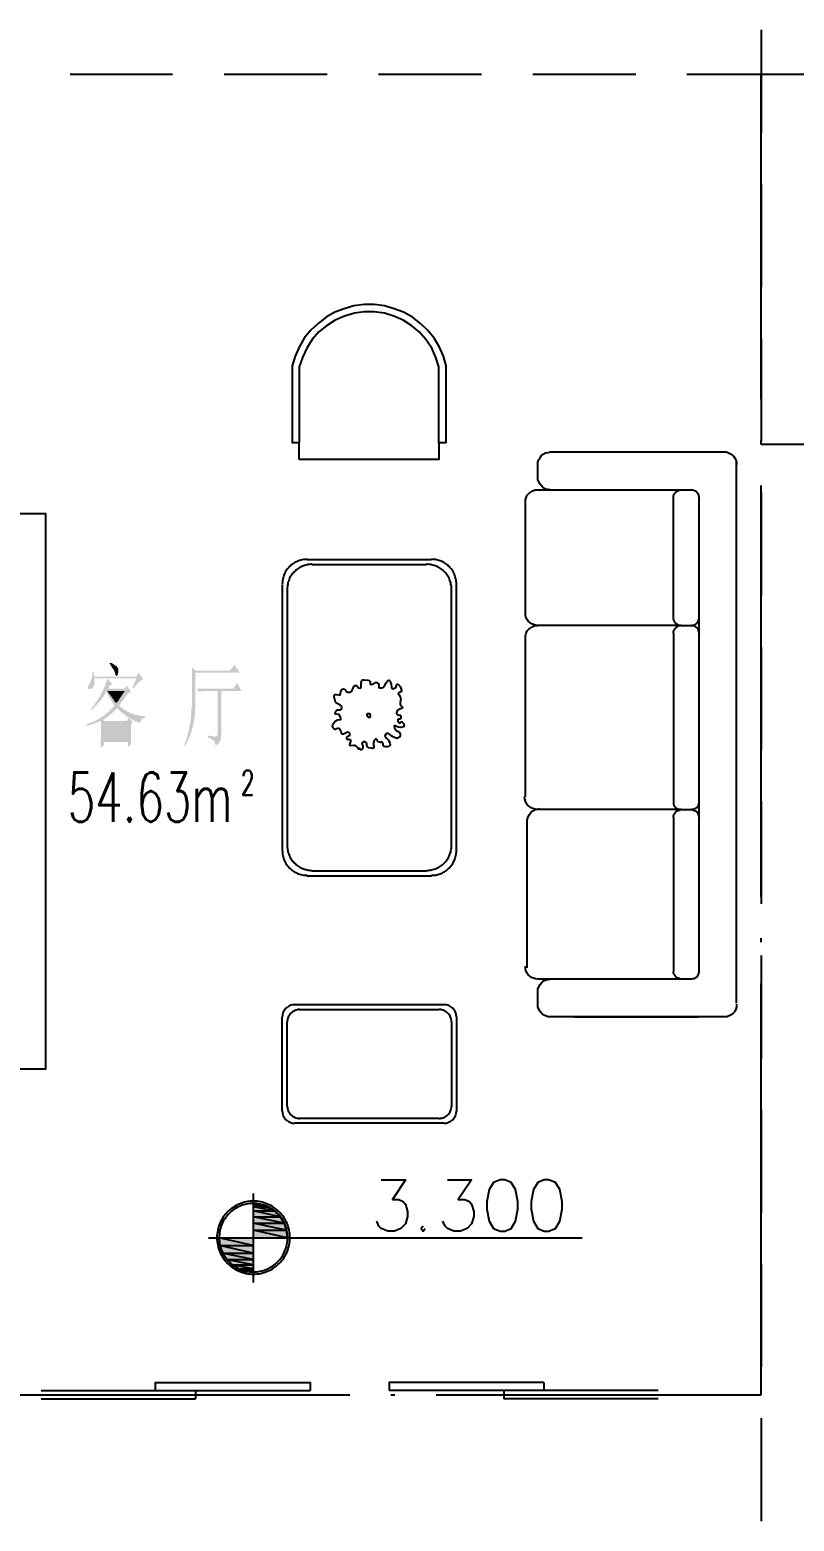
# Model space of a CAD drawing. Header units: millimetres. Extents: x -1120 to 100154, y -9529 to 14223.
# Drawn here: x 48133 to 51849, y 185 to 7436 of the extents above; entities that cross this region are included whole.
import ezdxf

# ---------------------------------------------------------------- set-up
doc = ezdxf.new("R2010")
doc.units = ezdxf.units.MM
doc.linetypes.add('DOTE', pattern=[2.42, 2, -0.2, 0.02, -0.2])
for name, color, linetype in [('A-DOTE', 1, 'Continuous'), ('A-房间名称', 7, 'Continuous'), ('A-立面看线', 7, 'Continuous')]:
    doc.layers.add(name, color=color, linetype=linetype)
doc.styles.add('_TCH_WINDOW', font='SIMPLEX', dxfattribs={"bigfont": 'GBCBIG'})

msp = doc.modelspace()

# ---------------------------------------------------------------- hatches: boundary and pattern name
at = {"layer": 'A-立面看线'}
for points in [[(48520.4, 4354.4), (48522.6, 4358.7), (48527, 4356.5), (48531.3, 4356.5), (48535.7, 4354.4), (48537.8, 4352.2), (48542.2, 4350), (48544.4, 4347.8), (48546.5, 4347.8), (48548.7, 4345.7), (48550.9, 4343.5), (48553.1, 4343.5), (48555.2, 4341.3), (48557.4, 4339.1), (48559.6, 4334.8), (48561.8, 4332.6), (48563.9, 4328.3), (48563.9, 4323.9), (48563.9, 4321.7), (48563.9, 4319.6), (48563.9, 4317.4), (48563.9, 4313), (48561.8, 4308.7), (48561.8, 4304.3), (48559.6, 4300), (48557.4, 4295.6), (48555.2, 4293.4), (48555.2, 4293.4), (48553.1, 4295.6), (48550.9, 4297.8), (48548.7, 4300), (48548.7, 4306.5), (48546.5, 4308.7), (48546.5, 4310.8), (48544.4, 4315.2), (48544.4, 4317.4), (48542.2, 4321.7), (48540, 4323.9), (48537.8, 4328.3), (48535.7, 4330.4), (48533.5, 4334.8), (48531.3, 4337), (48529.1, 4341.3), (48527, 4345.7), (48524.8, 4347.8), (48522.6, 4352.2), (48520.4, 4354.4), (48520.4, 4354.4)], [(48535.7, 4254.3), (48524.8, 4249.9), (48522.6, 4247.7), (48520.4, 4243.4), (48518.2, 4241.2), (48516.1, 4236.9), (48513.9, 4232.5), (48513.9, 4232.5), (48594.4, 4232.5), (48605.3, 4247.7), (48624.9, 4217.3), (48611.8, 4210.7), (48609.6, 4208.6), (48607.5, 4206.4), (48605.3, 4202), (48603.1, 4199.9), (48600.9, 4195.5), (48598.8, 4193.3), (48596.6, 4189), (48594.4, 4186.8), (48592.2, 4184.6), (48590.1, 4180.3), (48587.9, 4178.1), (48585.7, 4173.8), (48581.4, 4171.6), (48579.2, 4167.2), (48577, 4165), (48574.8, 4160.7), (48572.6, 4158.5), (48570.5, 4154.2), (48568.3, 4152), (48566.1, 4149.8), (48568.3, 4147.6), (48570.5, 4145.5), (48574.8, 4143.3), (48577, 4141.1), (48579.2, 4138.9), (48581.4, 4138.9), (48583.5, 4136.8), (48585.7, 4134.6), (48587.9, 4132.4), (48590.1, 4130.2), (48594.4, 4128.1), (48596.6, 4128.1), (48598.8, 4125.9), (48600.9, 4123.7), (48605.3, 4123.7), (48607.5, 4121.5), (48609.6, 4119.4), (48611.8, 4119.4), (48616.2, 4117.2), (48618.3, 4115), (48620.5, 4115), (48624.9, 4112.8), (48627.1, 4112.8), (48631.4, 4110.6), (48633.6, 4110.6), (48635.8, 4108.5), (48640.1, 4108.5), (48642.3, 4106.3), (48646.6, 4106.3), (48648.8, 4106.3), (48653.2, 4104.1), (48655.3, 4104.1), (48659.7, 4104.1), (48661.9, 4101.9), (48666.2, 4101.9), (48668.4, 4101.9), (48672.7, 4101.9), (48677.1, 4099.8), (48679.3, 4099.8), (48683.6, 4099.8), (48688, 4099.8), (48690.2, 4099.8), (48692.3, 4099.8), (48692.3, 4091.1), (48688, 4091.1), (48685.8, 4088.9), (48681.5, 4086.7), (48679.3, 4086.7), (48677.1, 4084.5), (48674.9, 4080.2), (48672.7, 4078), (48672.7, 4075.8), (48670.6, 4071.5), (48668.4, 4067.1), (48668.4, 4064.9), (48666.2, 4067.1), (48661.9, 4067.1), (48659.7, 4069.3), (48657.5, 4069.3), (48653.2, 4071.5), (48651, 4073.7), (48646.6, 4073.7), (48644.5, 4075.8), (48642.3, 4075.8), (48637.9, 4078), (48635.8, 4080.2), (48633.6, 4080.2), (48629.2, 4082.4), (48627.1, 4084.5), (48624.9, 4086.7), (48620.5, 4086.7), (48618.3, 4088.9), (48616.2, 4091.1), (48611.8, 4093.2), (48609.6, 4095.4), (48607.5, 4095.4), (48603.1, 4097.6), (48600.9, 4099.8), (48598.8, 4101.9), (48596.6, 4104.1), (48592.2, 4106.3), (48590.1, 4108.5), (48587.9, 4110.6), (48585.7, 4112.8), (48581.4, 4115), (48579.2, 4117.2), (48577, 4119.4), (48574.8, 4121.5), (48570.5, 4123.7), (48568.3, 4125.9), (48566.1, 4128.1), (48563.9, 4132.4), (48561.8, 4134.6), (48557.4, 4136.8), (48557.4, 4136.8), (48553.1, 4134.6), (48550.9, 4130.2), (48546.5, 4128.1), (48544.4, 4125.9), (48542.2, 4121.5), (48537.8, 4119.4), (48535.7, 4117.2), (48531.3, 4112.8), (48529.1, 4110.6), (48527, 4108.5), (48522.6, 4106.3), (48520.4, 4104.1), (48518.2, 4101.9), (48516.1, 4099.8), (48511.7, 4097.6), (48509.5, 4095.4), (48507.4, 4093.2), (48505.2, 4091.1), (48503, 4091.1), (48500.8, 4088.9), (48498.7, 4086.7), (48496.5, 4086.7), (48494.3, 4084.5), (48492.1, 4082.4), (48490, 4082.4), (48487.8, 4082.4), (48494.3, 4075.8), (48605.3, 4075.8), (48614, 4091.1), (48633.6, 4069.3), (48624.9, 4058.4), (48624.9, 4051.9), (48624.9, 4045.4), (48624.9, 4038.8), (48624.9, 4034.5), (48624.9, 4028), (48624.9, 4021.4), (48624.9, 4017.1), (48624.9, 4010.5), (48624.9, 4006.2), (48624.9, 4001.8), (48624.9, 3997.5), (48624.9, 3993.1), (48624.9, 3988.8), (48624.9, 3984.4), (48624.9, 3982.3), (48624.9, 3977.9), (48624.9, 3973.6), (48624.9, 3971.4), (48624.9, 3969.2), (48624.9, 3964.8), (48624.9, 3962.7), (48624.9, 3962.7), (48609.6, 3947.4), (48609.6, 3973.6), (48494.3, 3973.6), (48494.3, 3958.3), (48476.9, 3945.3), (48476.9, 3947.4), (48476.9, 3949.6), (48476.9, 3951.8), (48476.9, 3951.8), (48476.9, 3954), (48476.9, 3958.3), (48476.9, 3960.5), (48476.9, 3962.7), (48476.9, 3967), (48476.9, 3969.2), (48476.9, 3973.6), (48476.9, 3977.9), (48476.9, 3980.1), (48479.1, 3984.4), (48479.1, 3988.8), (48479.1, 3995.3), (48479.1, 3999.7), (48479.1, 4004), (48479.1, 4010.5), (48479.1, 4014.9), (48479.1, 4021.4), (48479.1, 4028), (48479.1, 4034.5), (48479.1, 4041), (48479.1, 4047.5), (48479.1, 4054.1), (48479.1, 4060.6), (48479.1, 4069.3), (48479.1, 4075.8), (48474.7, 4073.7), (48472.5, 4073.7), (48468.2, 4071.5), (48466, 4071.5), (48461.7, 4069.3), (48459.5, 4067.1), (48457.3, 4067.1), (48453, 4064.9), (48450.8, 4064.9), (48446.4, 4062.8), (48444.3, 4062.8), (48442.1, 4060.6), (48437.7, 4060.6), (48435.6, 4058.4), (48431.2, 4058.4), (48429, 4056.2), (48426.8, 4056.2), (48422.5, 4056.2), (48420.3, 4054.1), (48416, 4054.1), (48413.8, 4054.1), (48411.6, 4051.9), (48407.3, 4051.9), (48407.3, 4051.9), (48407.3, 4058.4), (48409.4, 4060.6), (48413.8, 4060.6), (48416, 4062.8), (48420.3, 4062.8), (48422.5, 4064.9), (48426.8, 4064.9), (48429, 4067.1), (48431.2, 4067.1), (48435.6, 4069.3), (48437.7, 4069.3), (48442.1, 4071.5), (48444.3, 4073.7), (48446.4, 4073.7), (48450.8, 4075.8), (48453, 4078), (48455.1, 4078), (48459.5, 4080.2), (48461.7, 4082.4), (48466, 4084.5), (48468.2, 4084.5), (48470.4, 4086.7), (48472.5, 4088.9), (48476.9, 4091.1), (48479.1, 4093.2), (48481.3, 4095.4), (48485.6, 4095.4), (48487.8, 4097.6), (48490, 4099.8), (48492.1, 4101.9), (48496.5, 4104.1), (48498.7, 4106.3), (48500.8, 4108.5), (48503, 4110.6), (48507.4, 4112.8), (48509.5, 4115), (48511.7, 4117.2), (48513.9, 4119.4), (48516.1, 4121.5), (48520.4, 4123.7), (48522.6, 4125.9), (48524.8, 4128.1), (48527, 4132.4), (48529.1, 4134.6), (48531.3, 4136.8), (48535.7, 4138.9), (48537.8, 4141.1), (48540, 4143.3), (48542.2, 4147.6), (48544.4, 4149.8), (48544.4, 4149.8), (48542.2, 4154.2), (48540, 4156.3), (48537.8, 4160.7), (48535.7, 4165), (48533.5, 4167.2), (48531.3, 4171.6), (48529.1, 4173.8), (48527, 4178.1), (48524.8, 4182.5), (48522.6, 4184.6), (48520.4, 4189), (48518.2, 4191.2), (48516.1, 4195.5), (48513.9, 4197.7), (48513.9, 4202), (48511.7, 4206.4), (48509.5, 4208.6), (48507.4, 4212.9), (48507.4, 4215.1), (48505.2, 4219.5), (48503, 4215.1), (48500.8, 4210.7), (48498.7, 4208.6), (48496.5, 4204.2), (48494.3, 4199.9), (48492.1, 4197.7), (48490, 4193.3), (48487.8, 4191.2), (48485.6, 4186.8), (48483.4, 4184.6), (48481.3, 4180.3), (48479.1, 4178.1), (48476.9, 4173.8), (48472.5, 4171.6), (48470.4, 4169.4), (48468.2, 4165), (48466, 4162.9), (48463.8, 4160.7), (48461.7, 4158.5), (48459.5, 4154.2), (48457.3, 4152), (48455.1, 4149.8), (48453, 4147.6), (48448.6, 4145.5), (48446.4, 4143.3), (48444.3, 4138.9), (48442.1, 4136.8), (48439.9, 4134.6), (48437.7, 4132.4), (48435.6, 4130.2), (48433.4, 4130.2), (48431.2, 4136.8), (48433.4, 4138.9), (48435.6, 4141.1), (48439.9, 4145.5), (48442.1, 4147.6), (48444.3, 4152), (48446.4, 4154.2), (48448.6, 4158.5), (48450.8, 4160.7), (48453, 4162.9), (48455.1, 4167.2), (48457.3, 4169.4), (48459.5, 4173.8), (48461.7, 4175.9), (48463.8, 4180.3), (48466, 4182.5), (48468.2, 4186.8), (48470.4, 4189), (48472.5, 4193.3), (48474.7, 4197.7), (48474.7, 4199.9), (48476.9, 4204.2), (48479.1, 4206.4), (48479.1, 4208.6), (48481.3, 4212.9), (48483.4, 4215.1), (48485.6, 4219.5), (48487.8, 4223.8), (48490, 4228.2), (48492.1, 4232.5), (48492.1, 4234.7), (48494.3, 4239), (48496.5, 4243.4), (48498.7, 4247.7), (48498.7, 4249.9), (48500.8, 4254.3), (48503, 4258.6), (48503, 4263), (48505.2, 4265.1), (48505.2, 4269.5), (48507.4, 4273.9), (48507.4, 4278.2), (48509.5, 4280.4), (48535.7, 4254.3)], [(48631.4, 4236.9), (48651, 4282.6), (48446.4, 4282.6), (48446.4, 4276), (48446.4, 4269.5), (48446.4, 4265.1), (48446.4, 4260.8), (48446.4, 4256.4), (48444.3, 4252.1), (48444.3, 4247.7), (48442.1, 4245.6), (48442.1, 4243.4), (48442.1, 4241.2), (48439.9, 4236.9), (48435.6, 4234.7), (48433.4, 4232.5), (48431.2, 4230.3), (48429, 4230.3), (48424.7, 4230.3), (48424.7, 4230.3), (48420.3, 4232.5), (48418.1, 4232.5), (48416, 4234.7), (48416, 4236.9), (48416, 4236.9), (48416, 4241.2), (48416, 4243.4), (48418.1, 4247.7), (48420.3, 4252.1), (48422.5, 4256.4), (48424.7, 4258.6), (48426.8, 4260.8), (48426.8, 4265.1), (48429, 4269.5), (48431.2, 4271.7), (48431.2, 4276), (48433.4, 4280.4), (48433.4, 4284.7), (48435.6, 4289.1), (48435.6, 4293.4), (48437.7, 4297.8), (48437.7, 4302.1), (48437.7, 4306.5), (48439.9, 4313), (48439.9, 4313), (48444.3, 4313), (48446.4, 4291.3), (48651, 4291.3), (48661.9, 4310.8), (48685.8, 4273.9), (48683.6, 4276), (48681.5, 4273.9), (48679.3, 4273.9), (48677.1, 4273.9), (48674.9, 4273.9), (48672.7, 4271.7), (48670.6, 4271.7), (48668.4, 4269.5), (48666.2, 4267.3), (48664, 4265.1), (48659.7, 4263), (48657.5, 4258.6), (48655.3, 4256.4), (48653.2, 4254.3), (48648.8, 4249.9), (48646.6, 4245.6), (48644.5, 4241.2), (48640.1, 4236.9), (48637.9, 4232.5), (48637.9, 4232.5), (48631.4, 4236.9)], [(48881.7, 3956.1), (48883.8, 3960.5), (48886, 3962.7), (48886, 3967), (48888.2, 3971.4), (48890.4, 3973.6), (48890.4, 3977.9), (48892.5, 3982.3), (48894.7, 3986.6), (48894.7, 3988.8), (48896.9, 3993.1), (48896.9, 3997.5), (48899.1, 4001.8), (48899.1, 4006.2), (48901.2, 4010.5), (48901.2, 4014.9), (48903.4, 4019.3), (48903.4, 4023.6), (48905.6, 4028), (48905.6, 4032.3), (48907.8, 4036.7), (48907.8, 4041), (48909.9, 4045.4), (48909.9, 4049.7), (48909.9, 4054.1), (48912.1, 4056.2), (48912.1, 4060.6), (48912.1, 4064.9), (48912.1, 4067.1), (48914.3, 4071.5), (48914.3, 4075.8), (48914.3, 4080.2), (48914.3, 4084.5), (48916.5, 4086.7), (48916.5, 4091.1), (48916.5, 4095.4), (48916.5, 4099.8), (48916.5, 4104.1), (48916.5, 4108.5), (48918.6, 4112.8), (48918.6, 4117.2), (48918.6, 4121.5), (48918.6, 4128.1), (48918.6, 4132.4), (48918.6, 4136.8), (48918.6, 4141.1), (48920.8, 4145.5), (48920.8, 4152), (48920.8, 4156.3), (48920.8, 4160.7), (48920.8, 4167.2), (48920.8, 4171.6), (48920.8, 4175.9), (48920.8, 4182.5), (48920.8, 4186.8), (48920.8, 4189), (48920.8, 4193.3), (48920.8, 4197.7), (48920.8, 4204.2), (48920.8, 4208.6), (48920.8, 4212.9), (48920.8, 4219.5), (48920.8, 4223.8), (48920.8, 4228.2), (48920.8, 4232.5), (48920.8, 4236.9), (48920.8, 4243.4), (48920.8, 4247.7), (48920.8, 4252.1), (48920.8, 4256.4), (48920.8, 4260.8), (48920.8, 4265.1), (48920.8, 4269.5), (48920.8, 4273.9), (48920.8, 4278.2), (48920.8, 4282.6), (48920.8, 4286.9), (48920.8, 4291.3), (48920.8, 4295.6), (48920.8, 4300), (48920.8, 4304.3), (48920.8, 4308.7), (48920.8, 4313), (48920.8, 4317.4), (48920.8, 4321.7), (48920.8, 4326.1), (48920.8, 4328.3), (48920.8, 4332.6), (48920.8, 4337), (48920.8, 4337), (48938.2, 4319.6), (49105.8, 4319.6), (49127.6, 4347.8), (49153.7, 4310.8), (48938.2, 4310.8), (48938.2, 4215.1), (48938.2, 4208.6), (48938.2, 4204.2), (48938.2, 4197.7), (48938.2, 4193.3), (48938.2, 4186.8), (48938.2, 4182.5), (48938.2, 4175.9), (48938.2, 4171.6), (48938.2, 4165), (48938.2, 4160.7), (48938.2, 4156.3), (48938.2, 4152), (48938.2, 4145.5), (48938.2, 4141.1), (48936.1, 4136.8), (48936.1, 4132.4), (48936.1, 4128.1), (48936.1, 4123.7), (48936.1, 4119.4), (48936.1, 4115), (48936.1, 4110.6), (48933.9, 4106.3), (48933.9, 4101.9), (48933.9, 4097.6), (48933.9, 4093.2), (48933.9, 4088.9), (48931.7, 4084.5), (48931.7, 4082.4), (48931.7, 4078), (48931.7, 4073.7), (48929.5, 4071.5), (48929.5, 4067.1), (48929.5, 4062.8), (48927.4, 4060.6), (48927.4, 4056.2), (48927.4, 4054.1), (48925.2, 4049.7), (48925.2, 4049.7), (48925.2, 4045.4), (48923, 4041), (48923, 4036.7), (48920.8, 4032.3), (48920.8, 4028), (48918.6, 4023.6), (48918.6, 4019.3), (48916.5, 4014.9), (48914.3, 4010.5), (48914.3, 4008.4), (48912.1, 4004), (48909.9, 3999.7), (48907.8, 3995.3), (48907.8, 3991), (48905.6, 3988.8), (48903.4, 3984.4), (48901.2, 3980.1), (48901.2, 3977.9), (48899.1, 3973.6), (48896.9, 3971.4), (48894.7, 3967), (48892.5, 3964.8), (48890.4, 3960.5), (48888.2, 3958.3), (48886, 3954), (48886, 3954), (48881.7, 3956.1)], [(48509.5, 4221.6), (48511.7, 4219.5), (48513.9, 4215.1), (48516.1, 4212.9), (48516.1, 4210.7), (48518.2, 4206.4), (48522.6, 4204.2), (48524.8, 4199.9), (48527, 4197.7), (48529.1, 4193.3), (48531.3, 4191.2), (48533.5, 4189), (48535.7, 4184.6), (48537.8, 4182.5), (48540, 4178.1), (48542.2, 4175.9), (48544.4, 4171.6), (48546.5, 4169.4), (48548.7, 4167.2), (48553.1, 4165), (48555.2, 4162.9), (48555.2, 4162.9), (48557.4, 4165), (48559.6, 4169.4), (48561.8, 4171.6), (48563.9, 4175.9), (48566.1, 4178.1), (48568.3, 4182.5), (48570.5, 4184.6), (48572.6, 4189), (48574.8, 4191.2), (48577, 4195.5), (48579.2, 4197.7), (48581.4, 4202), (48583.5, 4204.2), (48585.7, 4208.6), (48587.9, 4210.7), (48590.1, 4215.1), (48592.2, 4217.3), (48594.4, 4221.6), (48594.4, 4221.6), (48509.5, 4221.6)], [(48999.2, 4004), (49001.3, 4004), (49005.7, 4004), (49010, 4001.8), (49012.2, 4001.8), (49016.6, 4001.8), (49018.7, 4001.8), (49020.9, 4001.8), (49025.3, 4001.8), (49027.5, 3999.7), (49029.6, 3999.7), (49034, 3999.7), (49036.2, 3999.7), (49038.3, 4001.8), (49042.7, 4001.8), (49042.7, 4004), (49044.9, 4006.2), (49047, 4010.5), (49047, 4014.9), (49047, 4019.3), (49047, 4019.3), (49047, 4221.6), (48986.1, 4221.6), (48981.8, 4221.6), (48977.4, 4221.6), (48975.2, 4221.6), (48973, 4221.6), (48968.7, 4219.5), (48966.5, 4219.5), (48962.2, 4219.5), (48960, 4217.3), (48957.8, 4217.3), (48955.6, 4217.3), (48944.8, 4232.5), (49121, 4232.5), (49140.6, 4258.6), (49162.4, 4221.6), (49064.4, 4221.6), (49064.4, 4014.9), (49064.4, 4010.5), (49064.4, 4006.2), (49064.4, 4001.8), (49062.3, 3997.5), (49062.3, 3993.1), (49062.3, 3988.8), (49060.1, 3986.6), (49060.1, 3982.3), (49057.9, 3980.1), (49057.9, 3975.7), (49055.7, 3973.6), (49053.6, 3971.4), (49051.4, 3967), (49049.2, 3964.8), (49047, 3962.7), (49042.7, 3960.5), (49040.5, 3958.3), (49038.3, 3958.3), (49036.2, 3956.1), (49036.2, 3960.5), (49034, 3962.7), (49034, 3964.8), (49034, 3969.2), (49031.8, 3971.4), (49031.8, 3973.6), (49029.6, 3975.7), (49027.5, 3977.9), (49025.3, 3980.1), (49023.1, 3982.3), (49018.7, 3984.4), (49016.6, 3986.6), (49014.4, 3988.8), (49010, 3991), (49005.7, 3993.1), (49001.3, 3993.1), (48999.2, 3995.3), (48999.2, 4004)], [(48494.3, 4064.9), (48494.3, 3982.3), (48609.6, 3982.3), (48609.6, 4064.9), (48494.3, 4064.9)], [(49218.9, 1727.8), (49218.9, 1723.5), (49255.9, 1723.5)], [(49218.9, 1712.6), (49290.8, 1712.6), (49218.9, 1723.5)], [(49290.8, 1712.6), (49218.9, 1723.5), (49255.9, 1723.5)], [(49218.9, 1693), (49321.2, 1693), (49218.9, 1712.6)], [(49321.2, 1693), (49218.9, 1712.6), (49290.8, 1712.6)], [(49218.9, 1664.7), (49349.5, 1664.7), (49218.9, 1693)], [(49349.5, 1664.7), (49218.9, 1693), (49321.2, 1693)], [(49218.9, 1634.2), (49369.1, 1634.2), (49218.9, 1664.7)], [(49369.1, 1634.2), (49218.9, 1664.7), (49349.5, 1664.7)], [(49218.9, 1599.4), (49380, 1599.4), (49218.9, 1634.2)], [(49380, 1599.4), (49218.9, 1634.2), (49369.1, 1634.2)], [(49218.9, 1562.4), (49384.3, 1562.4), (49218.9, 1599.4)], [(49384.3, 1562.4), (49218.9, 1599.4), (49380, 1599.4)], [(49055.7, 1525.4), (49218.9, 1525.4), (49051.4, 1562.4)], [(49218.9, 1525.4), (49051.4, 1562.4), (49218.9, 1562.4)], [(49068.8, 1488.4), (49218.9, 1488.4), (49055.7, 1525.4)], [(49218.9, 1488.4), (49055.7, 1525.4), (49218.9, 1525.4)], [(49088.4, 1458), (49218.9, 1458), (49068.8, 1488.4)], [(49218.9, 1458), (49068.8, 1488.4), (49218.9, 1488.4)], [(49114.5, 1431.9), (49218.9, 1431.9), (49088.4, 1458)], [(49218.9, 1431.9), (49088.4, 1458), (49218.9, 1458)], [(49145, 1412.3), (49218.9, 1412.3), (49114.5, 1431.9)], [(49218.9, 1412.3), (49114.5, 1431.9), (49218.9, 1431.9)], [(49145, 1412.3), (49182, 1399.2), (49218.9, 1399.2)], [(49145, 1412.3), (49218.9, 1412.3), (49218.9, 1399.2)], [(49182, 1399.2), (49218.9, 1399.2), (49218.9, 1394.9)]]:
    msp.add_hatch(color=256, dxfattribs=at).paths.add_polyline_path(points)

# ---------------------------------------------------------------- linework, layer by layer
at = {"layer": 'A-DOTE', "linetype": 'DOTE', "ltscale": 1000}
for p, q in [((51688.8, 799.7), (51688.8, 7220.3)), ((51688.8, 7220.3), (55089, 7220.3)), ((47688.1, 799.7), (51688.8, 799.7))]:
    msp.add_line(p, q, dxfattribs=at)
at = {"layer": 'A-立面看线'}
for points in [[(51688.8, 7435.7), (51688.8, 6935.2)], [(51688.8, 7435.7), (51688.8, 6935.2)], [(48328.9, 7220.3), (48827.3, 7220.3)], [(49077.5, 7220.3), (49578, 7220.3)], [(49828.3, 7220.3), (50328.8, 7220.3)], [(50579, 7220.3), (51079.5, 7220.3)], [(51327.6, 7220.3), (51828.1, 7220.3)], [(51688.8, 6685), (51688.8, 6184.5)], [(51688.8, 6685), (51688.8, 6184.5)], [(50156.8, 5801.5), (50143.8, 5849.3), (50124.2, 5892.9), (50098.1, 5936.4), (50067.6, 5973.4), (50032.8, 6008.2), (49993.6, 6038.7), (49950.1, 6062.6), (49904.4, 6080), (49856.5, 6093.1), (49806.5, 6099.6), (49758.6, 6099.6), (49708.6, 6093.1), (49660.7, 6080), (49615, 6062.6), (49573.7, 6038.7), (49534.5, 6008.2), (49497.5, 5973.4), (49467, 5936.4), (49443.1, 5892.9), (49423.5, 5849.3), (49408.3, 5801.5)], [(50122, 5797.1), (50106.8, 5842.8), (50087.2, 5888.5), (50058.9, 5929.9), (50026.3, 5966.9), (49989.3, 5997.3), (49947.9, 6023.4), (49902.2, 6043), (49856.5, 6058.3), (49806.5, 6064.8), (49758.6, 6064.8), (49710.7, 6058.3), (49662.9, 6043), (49617.2, 6023.4), (49575.8, 5997.3), (49538.8, 5966.9), (49506.2, 5929.9), (49480.1, 5888.5), (49458.3, 5842.8), (49443.1, 5797.1)], [(51688.8, 5934.2), (51688.8, 5435.9)], [(51688.8, 5934.2), (51688.8, 5435.9)], [(49408.3, 5801.5), (49408.3, 5429.4), (49443.1, 5429.4)], [(50156.8, 5427.2), (50156.8, 5801.5)], [(49443.1, 5797.1), (49443.1, 5429.4)], [(50122, 5427.2), (50122, 5797.1)], [(49443.1, 5346.7), (49443.1, 5429.4)], [(50156.8, 5427.2), (50122, 5427.2), (50122, 5346.7), (49443.1, 5346.7)], [(50602.9, 5322.7), (50602.9, 5333.6), (50607.3, 5346.7), (50613.8, 5355.4), (50620.4, 5366.3), (50629.1, 5372.8), (50639.9, 5379.3), (50653, 5381.5), (50663.9, 5383.7)], [(50663.9, 5383.7), (51508.2, 5383.7)], [(50779.2, 5383.7), (51384.2, 5383.7)], [(51508.2, 5383.7), (51519.1, 5383.7), (51530, 5379.3), (51538.7, 5375), (51547.4, 5368.4), (51556.1, 5361.9), (51560.4, 5353.2), (51567, 5342.3), (51569.1, 5333.6), (51569.1, 5322.7)], [(51688.8, 5420.7), (52289.4, 5420.7)], [(50602.9, 5259.6), (50602.9, 5322.7)], [(51569.1, 2702.7), (51569.1, 5335.8)], [(50663.9, 5198.7), (50653, 5200.9), (50639.9, 5203), (50629.1, 5209.6), (50620.4, 5218.3), (50613.8, 5227), (50607.3, 5237.9), (50602.9, 5248.7), (50602.9, 5259.6)], [(50542, 5137.8), (50542, 5150.8), (50546.4, 5161.7), (50550.7, 5172.6), (50559.4, 5181.3), (50568.1, 5187.8), (50579, 5194.3), (50589.9, 5198.7), (50602.9, 5198.7)], [(50602.9, 5198.7), (51349.3, 5198.7)], [(51262.3, 4576.3), (51262.3, 5161.7), (51262.3, 5170.4), (51264.5, 5176.9), (51268.8, 5183.5), (51273.2, 5187.8), (51279.7, 5192.2), (51286.2, 5196.5), (51292.8, 5198.7), (51299.3, 5198.7)], [(51349.3, 5198.7), (51355.9, 5198.7), (51360.2, 5196.5), (51366.8, 5194.3), (51373.3, 5190), (51377.6, 5185.6), (51379.8, 5181.3), (51384.2, 5174.8), (51384.2, 5168.2), (51386.3, 5161.7)], [(51386.3, 2857.2), (51386.3, 5161.7)], [(51688.8, 5185.6), (51688.8, 4685.1)], [(51688.8, 5185.6), (51688.8, 4685.1)], [(47808.8, 2382.8), (47808.8, 5083.4), (48209.2, 5083.4), (48209.2, 2382.8), (47808.8, 2382.8)], [(50542, 4600.3), (50542, 5137.8)], [(49481.2, 4861.4), (49475, 4861.2), (49468.8, 4860.8), (49462.8, 4860), (49456.8, 4858.9), (49451, 4857.6), (49445.3, 4856), (49439.6, 4854.1), (49434.2, 4851.9), (49428.8, 4849.5), (49423.6, 4846.8), (49418.5, 4843.9), (49413.6, 4840.8), (49408.9, 4837.4), (49404.3, 4833.8), (49400, 4830), (49395.8, 4826), (49391.8, 4821.8), (49388, 4817.4), (49384.4, 4812.9), (49381, 4808.2), (49377.9, 4803.3), (49375, 4798.2), (49372.3, 4793), (49369.9, 4787.6), (49367.7, 4782.2), (49365.8, 4776.5), (49364.2, 4770.8), (49362.8, 4765), (49361.8, 4759), (49361, 4753), (49360.6, 4746.8), (49360.4, 4740.6)], [(50085, 4859.2), (49480.1, 4859.2)], [(50206.9, 4740.6), (50206.7, 4746.8), (50206.3, 4753), (50205.5, 4759), (50204.4, 4765), (50203.1, 4770.8), (50201.5, 4776.5), (50199.6, 4782.2), (50197.4, 4787.6), (50195, 4793), (50192.3, 4798.2), (50189.4, 4803.3), (50186.3, 4808.2), (50182.9, 4812.9), (50179.3, 4817.4), (50175.5, 4821.8), (50171.5, 4826), (50167.3, 4830), (50162.9, 4833.8), (50158.4, 4837.4), (50153.6, 4840.8), (50148.7, 4843.9), (50143.7, 4846.8), (50138.5, 4849.5), (50133.1, 4851.9), (50127.6, 4854.1), (50122, 4856), (50116.3, 4857.6), (50110.5, 4858.9), (50104.5, 4860), (50098.5, 4860.8), (50092.3, 4861.2), (50086.1, 4861.4)], [(49505.1, 4837.5), (49498.9, 4837.3), (49492.8, 4836.8), (49486.7, 4836.1), (49480.8, 4835), (49474.9, 4833.7), (49469.2, 4832), (49463.6, 4830.1), (49458.1, 4828), (49452.7, 4825.6), (49447.5, 4822.9), (49442.5, 4820), (49437.6, 4816.8), (49432.8, 4813.5), (49428.3, 4809.9), (49423.9, 4806.1), (49419.7, 4802.1), (49415.7, 4797.9), (49411.9, 4793.5), (49408.3, 4788.9), (49405, 4784.2), (49401.8, 4779.3), (49398.9, 4774.3), (49396.2, 4769), (49393.8, 4763.7), (49391.7, 4758.2), (49389.8, 4752.6), (49388.1, 4746.9), (49386.8, 4741), (49385.7, 4735.1), (49385, 4729), (49384.5, 4722.9), (49384.3, 4716.7)], [(50061.1, 4835.3), (49504, 4835.3)], [(50183, 4716.7), (50182.8, 4722.9), (50182.3, 4729), (50181.6, 4735.1), (50180.5, 4741), (50179.2, 4746.9), (50177.5, 4752.6), (50175.6, 4758.2), (50173.5, 4763.7), (50171, 4769), (50168.4, 4774.3), (50165.5, 4779.3), (50162.3, 4784.2), (50159, 4788.9), (50155.4, 4793.5), (50151.6, 4797.9), (50147.6, 4802.1), (50143.4, 4806.1), (50139, 4809.9), (50134.4, 4813.5), (50129.7, 4816.8), (50124.8, 4820), (50119.8, 4822.9), (50114.5, 4825.6), (50109.2, 4828), (50103.7, 4830.1), (50098.1, 4832), (50092.4, 4833.7), (50086.5, 4835), (50080.6, 4836.1), (50074.5, 4836.8), (50068.4, 4837.3), (50062.2, 4837.5)], [(49360.4, 4739.5), (49360.4, 3444.8)], [(49384.3, 4715.6), (49384.3, 3468.7)], [(50183, 3468.7), (50183, 4715.6)], [(50206.9, 3444.8), (50206.9, 4739.5)], [(51299.3, 4539.3), (50602.9, 4539.3), (50592.1, 4541.5), (50581.2, 4543.7), (50572.5, 4548), (50563.8, 4554.6), (50555.1, 4561.1), (50548.5, 4569.8), (50544.2, 4580.7), (50542, 4589.4), (50542, 4600.3)], [(51299.3, 4539.3), (51292.8, 4539.3), (51286.2, 4541.5), (51281.9, 4543.7), (51275.4, 4548), (51271, 4552.4), (51266.7, 4558.9), (51264.5, 4563.3), (51262.3, 4569.8), (51262.3, 4576.3)], [(51386.3, 4576.3), (51384.2, 4569.8), (51382, 4563.3), (51379.8, 4556.7), (51375.5, 4550.2), (51368.9, 4545.9), (51362.4, 4541.5), (51355.9, 4539.3), (51349.3, 4539.3)], [(50542, 4478.4), (50542, 4489.3), (50546.4, 4502.3), (50550.7, 4513.2), (50559.4, 4521.9), (50568.1, 4528.5), (50579, 4535), (50589.9, 4539.3), (50602.9, 4539.3)], [(51262.3, 4502.3), (51262.3, 4508.9), (51264.5, 4517.6), (51268.8, 4524.1), (51273.2, 4528.5), (51279.7, 4532.8), (51286.2, 4537.2), (51292.8, 4539.3), (51299.3, 4539.3), (51349.3, 4539.3), (51355.9, 4539.3), (51362.4, 4537.2), (51368.9, 4532.8), (51375.5, 4528.5), (51379.8, 4524.1), (51382, 4517.6), (51384.2, 4508.9), (51386.3, 4502.3)], [(51262.3, 4502.3), (51262.3, 3679.8), (51262.3, 3673.3), (51264.5, 3666.7), (51268.8, 3660.2), (51273.2, 3653.7), (51279.7, 3649.3), (51286.2, 3647.1), (51292.8, 3645), (51299.3, 3645)], [(50542, 3705.9), (50542, 4478.4)], [(51688.8, 4434.9), (51688.8, 3934.4)], [(51688.8, 4434.9), (51688.8, 3934.4)], [(49686.8, 3986.6), (49680.3, 3984.4), (49673.8, 3986.6), (49673.8, 3993.1), (49675.9, 3999.7), (49689, 4006.2), (49689, 4012.7), (49684.6, 4019.3), (49678.1, 4021.4), (49671.6, 4017.1), (49658.5, 4010.5), (49652, 4010.5), (49647.6, 4014.9), (49645.5, 4028), (49641.1, 4034.5), (49636.8, 4038.8), (49630.2, 4038.8), (49621.5, 4036.7), (49617.2, 4034.5), (49610.6, 4036.7), (49606.3, 4043.2), (49604.1, 4049.7), (49606.3, 4056.2), (49608.5, 4062.8), (49617.2, 4073.7), (49628.1, 4080.2), (49643.3, 4082.4), (49645.5, 4082.4), (49645.5, 4086.7), (49643.3, 4093.2), (49638.9, 4101.9), (49634.6, 4106.3), (49619.4, 4108.5), (49617.2, 4110.6), (49617.2, 4112.8), (49619.4, 4119.4), (49623.7, 4125.9), (49628.1, 4130.2), (49643.3, 4130.2), (49647.6, 4132.4), (49649.8, 4141.1), (49647.6, 4147.6), (49641.1, 4152), (49630.2, 4158.5), (49619.4, 4167.2), (49612.8, 4193.3), (49612.8, 4199.9), (49619.4, 4204.2), (49625.9, 4204.2), (49634.6, 4202), (49641.1, 4202), (49643.3, 4206.4), (49645.5, 4221.6), (49649.8, 4228.2), (49656.3, 4232.5), (49662.9, 4230.3), (49667.2, 4226), (49671.6, 4219.5), (49678.1, 4215.1), (49684.6, 4215.1), (49691.2, 4215.1), (49695.5, 4219.5), (49699.9, 4226), (49706.4, 4239), (49708.6, 4243.4), (49715.1, 4247.7), (49721.6, 4247.7), (49726, 4243.4), (49730.3, 4236.9), (49736.9, 4234.7), (49741.2, 4236.9), (49743.4, 4241.2), (49743.4, 4258.6), (49745.6, 4267.3), (49747.7, 4273.9), (49752.1, 4276), (49758.6, 4276), (49776, 4273.9), (49782.6, 4271.7), (49786.9, 4267.3), (49786.9, 4260.8), (49786.9, 4256.4), (49786.9, 4254.3), (49795.6, 4252.1), (49802.1, 4254.3), (49813, 4263), (49819.6, 4263), (49826.1, 4258.6), (49830.4, 4252.1), (49830.4, 4245.6), (49830.4, 4239), (49834.8, 4236.9), (49843.5, 4236.9), (49850, 4239), (49858.7, 4249.9), (49865.2, 4260.8), (49869.6, 4267.3), (49874, 4271.7), (49880.5, 4273.9), (49884.8, 4269.5), (49887, 4263), (49889.2, 4254.3), (49891.4, 4239), (49893.5, 4234.7), (49900.1, 4232.5), (49906.6, 4234.7), (49913.1, 4239), (49915.3, 4247.7), (49917.5, 4254.3), (49919.7, 4254.3), (49926.2, 4249.9), (49932.7, 4243.4), (49937.1, 4234.7), (49939.2, 4226), (49939.2, 4219.5), (49926.2, 4212.9), (49924, 4208.6), (49926.2, 4204.2), (49934.9, 4189), (49937.1, 4182.5), (49934.9, 4175.9), (49932.7, 4162.9), (49932.7, 4156.3), (49937.1, 4149.8), (49941.4, 4145.5), (49945.8, 4141.1), (49941.4, 4136.8), (49934.9, 4134.6), (49921.8, 4128.1), (49917.5, 4121.5), (49915.3, 4112.8), (49919.7, 4106.3), (49926.2, 4104.1), (49932.7, 4104.1), (49937.1, 4099.8), (49937.1, 4091.1), (49932.7, 4084.5), (49926.2, 4084.5), (49924, 4084.5), (49921.8, 4082.4), (49921.8, 4075.8), (49928.4, 4067.1), (49930.5, 4064.9), (49932.7, 4067.1), (49939.2, 4071.5), (49941.4, 4071.5), (49943.6, 4069.3), (49950.1, 4062.8), (49952.3, 4054.1), (49950.1, 4047.5), (49943.6, 4045.4), (49937.1, 4043.2), (49924, 4045.4), (49908.8, 4051.9), (49904.4, 4051.9), (49904.4, 4049.7), (49906.6, 4041), (49908.8, 4034.5), (49913.1, 4030.1), (49924, 4023.6), (49930.5, 4019.3), (49932.7, 4010.5), (49932.7, 4004), (49930.5, 3997.5), (49924, 3993.1), (49917.5, 3991), (49910.9, 3993.1), (49904.4, 3995.3), (49893.5, 4001.8), (49880.5, 4012.7), (49874, 4014.9), (49867.4, 4014.9), (49863.1, 4010.5), (49858.7, 4004), (49860.9, 3999.7), (49865.2, 3993.1), (49876.1, 3982.3), (49882.7, 3967), (49884.8, 3960.5), (49882.7, 3956.1), (49878.3, 3951.8), (49869.6, 3949.6), (49863.1, 3949.6), (49854.4, 3951.8), (49850, 3956.1), (49850, 3964.8), (49847.8, 3971.4), (49843.5, 3973.6), (49837, 3971.4), (49828.3, 3973.6), (49823.9, 3977.9), (49821.7, 3984.4), (49817.4, 3988.8), (49813, 3986.6), (49806.5, 3980.1), (49804.3, 3971.4), (49804.3, 3954), (49806.5, 3947.4), (49804.3, 3943.1), (49800, 3940.9), (49793.4, 3943.1), (49780.4, 3945.3), (49773.9, 3949.6), (49771.7, 3956.1), (49771.7, 3962.7), (49769.5, 3969.2), (49763, 3973.6), (49756.4, 3975.7), (49749.9, 3971.4), (49747.7, 3967), (49752.1, 3951.8), (49752.1, 3945.3), (49749.9, 3938.7), (49743.4, 3934.4), (49741.2, 3934.4), (49739, 3936.6), (49736.9, 3940.9), (49734.7, 3940.9), (49732.5, 3938.7), (49730.3, 3938.7), (49721.6, 3951.8), (49715.1, 3956.1), (49708.6, 3956.1), (49693.3, 3954), (49689, 3956.1), (49689, 3960.5), (49693.3, 3975.7), (49693.3, 3982.3), (49686.8, 3986.6)], [(49786.9, 4106.3), (49786.9, 4108.5), (49784.7, 4110.6), (49782.6, 4110.6), (49780.4, 4110.6), (49778.2, 4110.6), (49776, 4110.6), (49773.9, 4110.6), (49773.9, 4108.5), (49771.7, 4106.3), (49771.7, 4104.1), (49771.7, 4101.9), (49773.9, 4099.8), (49773.9, 4097.6), (49776, 4095.4), (49778.2, 4093.2), (49780.4, 4093.2), (49782.6, 4093.2), (49784.7, 4093.2), (49786.9, 4093.2), (49786.9, 4095.4), (49789.1, 4095.4), (49789.1, 4097.6), (49789.1, 4099.8), (49789.1, 4101.9), (49789.1, 4104.1), (49786.9, 4106.3)], [(50600.8, 3645), (50589.9, 3647.1), (50579, 3649.3), (50570.3, 3653.7), (50561.6, 3660.2), (50552.9, 3666.7), (50546.4, 3675.4), (50542, 3686.3), (50539.8, 3697.2), (50537.7, 3705.9)], [(50550.7, 2874.6), (50550.7, 3588.4), (50552.9, 3599.3), (50555.1, 3610.1), (50561.6, 3621), (50570.3, 3631.9), (50579, 3638.4), (50589.9, 3645), (50600.8, 3647.1), (50613.8, 3649.3)], [(51299.3, 3645), (50602.9, 3645)], [(51262.3, 3608), (51262.3, 3614.5), (51264.5, 3621), (51268.8, 3627.6), (51273.2, 3634.1), (51279.7, 3638.4), (51286.2, 3640.6), (51292.8, 3642.8), (51299.3, 3645), (51349.3, 3645), (51355.9, 3642.8), (51362.4, 3640.6), (51368.9, 3638.4), (51375.5, 3634.1), (51379.8, 3627.6), (51382, 3621), (51384.2, 3614.5), (51386.3, 3608)], [(51386.3, 3679.8), (51384.2, 3673.3), (51382, 3666.7), (51379.8, 3660.2), (51375.5, 3653.7), (51368.9, 3649.3), (51362.4, 3647.1), (51355.9, 3645), (51349.3, 3645)], [(51688.8, 3684.1), (51688.8, 3185.8)], [(51688.8, 3684.1), (51688.8, 3185.8)], [(51262.3, 3608), (51262.3, 2857.2)], [(51386.3, 2857.2), (51386.3, 3608)], [(49360.4, 3445.8), (49360.6, 3439.6), (49361, 3433.5), (49361.8, 3427.4), (49362.9, 3421.5), (49364.2, 3415.7), (49365.8, 3409.9), (49367.7, 3404.3), (49369.9, 3398.8), (49372.3, 3393.5), (49375, 3388.3), (49377.9, 3383.2), (49381, 3378.3), (49384.4, 3373.6), (49388, 3369), (49391.8, 3364.6), (49395.8, 3360.4), (49400, 3356.4), (49404.3, 3352.7), (49408.9, 3349.1), (49413.6, 3345.7), (49418.5, 3342.6), (49423.6, 3339.7), (49428.8, 3337), (49434.2, 3334.6), (49439.6, 3332.4), (49445.3, 3330.5), (49451, 3328.9), (49456.8, 3327.5), (49462.8, 3326.5), (49468.8, 3325.7), (49475, 3325.2), (49481.2, 3325.1)], [(49384.3, 3469.8), (49384.5, 3463.6), (49385, 3457.4), (49385.7, 3451.4), (49386.8, 3445.4), (49388.1, 3439.6), (49389.8, 3433.9), (49391.7, 3428.3), (49393.8, 3422.8), (49396.2, 3417.4), (49398.9, 3412.2), (49401.8, 3407.2), (49405, 3402.3), (49408.3, 3397.5), (49411.9, 3393), (49415.7, 3388.6), (49419.7, 3384.4), (49423.9, 3380.4), (49428.3, 3376.6), (49432.8, 3373), (49437.6, 3369.6), (49442.5, 3366.5), (49447.5, 3363.6), (49452.7, 3360.9), (49458.1, 3358.5), (49463.6, 3356.3), (49469.2, 3354.4), (49474.9, 3352.8), (49480.8, 3351.5), (49486.7, 3350.4), (49492.8, 3349.6), (49498.9, 3349.2), (49505.1, 3349)], [(50062.2, 3349), (50068.4, 3349.2), (50074.5, 3349.6), (50080.6, 3350.4), (50086.5, 3351.5), (50092.4, 3352.8), (50098.1, 3354.4), (50103.7, 3356.3), (50109.2, 3358.5), (50114.5, 3360.9), (50119.8, 3363.6), (50124.8, 3366.5), (50129.7, 3369.6), (50134.4, 3373), (50139, 3376.6), (50143.4, 3380.4), (50147.6, 3384.4), (50151.6, 3388.6), (50155.4, 3393), (50159, 3397.5), (50162.3, 3402.3), (50165.5, 3407.2), (50168.4, 3412.2), (50171, 3417.4), (50173.5, 3422.8), (50175.6, 3428.3), (50177.5, 3433.9), (50179.2, 3439.6), (50180.5, 3445.4), (50181.6, 3451.4), (50182.3, 3457.4), (50182.8, 3463.6), (50183, 3469.8)], [(50086.1, 3325.1), (50092.3, 3325.2), (50098.5, 3325.7), (50104.5, 3326.5), (50110.5, 3327.5), (50116.3, 3328.9), (50122, 3330.5), (50127.6, 3332.4), (50133.1, 3334.6), (50138.5, 3337), (50143.7, 3339.7), (50148.7, 3342.6), (50153.6, 3345.7), (50158.4, 3349.1), (50162.9, 3352.7), (50167.3, 3356.5), (50171.5, 3360.4), (50175.5, 3364.6), (50179.3, 3369), (50182.9, 3373.6), (50186.3, 3378.3), (50189.4, 3383.2), (50192.3, 3388.3), (50195, 3393.5), (50197.4, 3398.8), (50199.6, 3404.3), (50201.5, 3409.9), (50203.1, 3415.7), (50204.4, 3421.5), (50205.5, 3427.5), (50206.3, 3433.5), (50206.7, 3439.6), (50206.9, 3445.8)], [(49504, 3346.8), (50061.1, 3346.8)], [(49480.1, 3322.9), (50085, 3322.9)], [(51688.8, 2935.6), (51688.8, 2435.1)], [(51688.8, 2935.6), (51688.8, 2435.1)], [(50602.9, 2820.2), (50592.1, 2822.4), (50581.2, 2824.6), (50572.5, 2828.9), (50563.8, 2835.5), (50555.1, 2842), (50548.5, 2850.7), (50544.2, 2861.6), (50542, 2872.4), (50542, 2883.3)], [(51299.3, 2820.2), (51292.8, 2822.4), (51286.2, 2824.6), (51279.7, 2826.7), (51273.2, 2831.1), (51268.8, 2837.6), (51264.5, 2844.2), (51262.3, 2850.7), (51262.3, 2857.2)], [(51386.3, 2857.2), (51384.2, 2850.7), (51384.2, 2844.2), (51379.8, 2839.8), (51377.6, 2833.3), (51373.3, 2828.9), (51366.8, 2826.7), (51360.2, 2822.4), (51355.9, 2822.4), (51349.3, 2820.2)], [(51349.3, 2820.2), (50602.9, 2820.2)], [(50602.9, 2759.3), (50602.9, 2772.3), (50607.3, 2783.2), (50613.8, 2794.1), (50620.4, 2802.8), (50629.1, 2811.5), (50639.9, 2815.9), (50653, 2820.2), (50663.9, 2820.2)], [(50602.9, 2698.4), (50602.9, 2759.3)], [(49420.2, 2696.2), (49417.2, 2696.1), (49414.1, 2695.9), (49411.1, 2695.5), (49408.2, 2695), (49402.4, 2693.5), (49396.9, 2691.5), (49391.7, 2689), (49386.8, 2686), (49382.2, 2682.5), (49377.9, 2678.7), (49374.1, 2674.4), (49370.6, 2669.8), (49367.6, 2664.9), (49365.1, 2659.6), (49363.1, 2654.1), (49361.6, 2648.4), (49361.1, 2645.5), (49360.7, 2642.5), (49360.5, 2639.4), (49360.4, 2636.3)], [(49419.1, 2696.2), (50146, 2696.2)], [(50206.9, 2636.3), (50206.8, 2639.4), (50206.6, 2642.5), (50206.2, 2645.5), (50205.7, 2648.4), (50204.2, 2654.1), (50202.2, 2659.6), (50199.7, 2664.9), (50196.7, 2669.8), (50193.2, 2674.4), (50189.4, 2678.7), (50185.1, 2682.5), (50180.5, 2686), (50175.6, 2689), (50170.3, 2691.5), (50164.8, 2693.5), (50159.1, 2695), (50156.2, 2695.5), (50153.2, 2695.9), (50150.1, 2696.1), (50147.1, 2696.2)], [(50663.9, 2637.4), (50653, 2637.4), (50639.9, 2641.8), (50629.1, 2646.1), (50620.4, 2654.8), (50613.8, 2663.5), (50607.3, 2674.4), (50602.9, 2685.3), (50602.9, 2698.4)], [(51569.1, 2698.4), (51569.1, 2685.3), (51564.8, 2674.4), (51560.4, 2663.5), (51551.7, 2654.8), (51543, 2646.1), (51532.1, 2641.8), (51521.3, 2637.4), (51508.2, 2637.4)], [(49360.4, 2178.3), (49360.4, 2635.3)], [(49444.2, 2672.2), (49441.1, 2672.2), (49438.1, 2671.9), (49435.1, 2671.6), (49432.1, 2671), (49426.4, 2669.6), (49420.9, 2667.5), (49415.7, 2665), (49410.7, 2662), (49406.1, 2658.6), (49401.9, 2654.7), (49398, 2650.5), (49394.6, 2645.9), (49391.6, 2640.9), (49389, 2635.7), (49387, 2630.2), (49385.5, 2624.5), (49385, 2621.5), (49384.6, 2618.5), (49384.4, 2615.5), (49384.3, 2612.4)], [(49384.3, 2202.2), (49384.3, 2611.3)], [(49443.1, 2672.2), (50122, 2672.2)], [(50183, 2612.4), (50182.9, 2615.5), (50182.7, 2618.5), (50182.3, 2621.5), (50181.7, 2624.5), (50180.3, 2630.2), (50178.3, 2635.7), (50175.7, 2640.9), (50172.7, 2645.9), (50169.3, 2650.5), (50165.4, 2654.7), (50161.2, 2658.6), (50156.6, 2662), (50151.6, 2665), (50146.4, 2667.5), (50140.9, 2669.6), (50135.2, 2671), (50132.2, 2671.6), (50129.2, 2671.9), (50126.2, 2672.2), (50123.1, 2672.2)], [(50183, 2611.3), (50183, 2202.2)], [(50206.9, 2635.3), (50206.9, 2178.3)], [(51508.2, 2637.4), (50663.9, 2637.4)], [(50779.2, 2637.4), (51384.2, 2637.4)], [(49360.4, 2179.4), (49360.5, 2176.3), (49360.7, 2173.2), (49361.1, 2170.2), (49361.6, 2167.3), (49363.1, 2161.6), (49365.1, 2156.1), (49367.6, 2150.8), (49370.6, 2145.9), (49374.1, 2141.3), (49377.9, 2137), (49382.2, 2133.2), (49386.8, 2129.7), (49391.7, 2126.7), (49396.9, 2124.2), (49402.4, 2122.2), (49408.2, 2120.7), (49411.1, 2120.2), (49414.1, 2119.8), (49417.2, 2119.6), (49420.2, 2119.5)], [(49384.3, 2203.3), (49384.4, 2200.2), (49384.6, 2197.2), (49385, 2194.2), (49385.5, 2191.2), (49387, 2185.5), (49389, 2180), (49391.6, 2174.8), (49394.6, 2169.8), (49398, 2165.2), (49401.9, 2161), (49406.1, 2157.1), (49410.7, 2153.7), (49415.7, 2150.7), (49420.9, 2148.2), (49426.4, 2146.1), (49432.1, 2144.7), (49435.1, 2144.1), (49438.1, 2143.8), (49441.1, 2143.5), (49444.2, 2143.5)], [(50123.1, 2143.5), (50126.2, 2143.5), (50129.2, 2143.8), (50132.2, 2144.1), (50135.2, 2144.7), (50140.9, 2146.1), (50146.4, 2148.2), (50151.6, 2150.7), (50156.6, 2153.7), (50161.2, 2157.1), (50165.4, 2161), (50169.3, 2165.2), (50172.7, 2169.8), (50175.7, 2174.8), (50178.3, 2180), (50180.3, 2185.5), (50181.7, 2191.2), (50182.3, 2194.2), (50182.7, 2197.2), (50182.9, 2200.2), (50183, 2203.3)], [(50147.1, 2119.5), (50150.1, 2119.6), (50153.2, 2119.8), (50156.2, 2120.2), (50159.1, 2120.7), (50164.8, 2122.2), (50170.3, 2124.2), (50175.6, 2126.7), (50180.5, 2129.7), (50185.1, 2133.2), (50189.4, 2137), (50193.2, 2141.3), (50196.7, 2145.9), (50199.7, 2150.8), (50202.2, 2156.1), (50204.2, 2161.6), (50205.7, 2167.3), (50206.2, 2170.2), (50206.6, 2173.2), (50206.8, 2176.3), (50206.9, 2179.4)], [(51688.8, 2184.8), (51688.8, 1684.3)], [(51688.8, 2184.8), (51688.8, 1684.3)], [(50146, 2119.5), (49419.1, 2119.5)], [(50122, 2143.5), (49443.1, 2143.5)], [(49841.3, 1845.3), (49958.8, 1845.3), (49895.7, 1749.6), (49926.2, 1749.6), (49947.9, 1738.7), (49958.8, 1725.6), (49969.7, 1690.8), (49969.7, 1666.9), (49958.8, 1629.9), (49937.1, 1608.1), (49906.6, 1595.1), (49874, 1595.1), (49841.3, 1608.1), (49830.4, 1619), (49819.6, 1643)], [(50163.4, 1845.3), (50280.9, 1845.3), (50215.6, 1749.6), (50248.2, 1749.6), (50270, 1738.7), (50280.9, 1725.6), (50291.8, 1690.8), (50291.8, 1666.9), (50280.9, 1629.9), (50259.1, 1608.1), (50226.5, 1595.1), (50193.8, 1595.1), (50163.4, 1608.1), (50152.5, 1619), (50141.6, 1643)], [(50420.2, 1845.3), (50387.5, 1832.3), (50365.8, 1797.5), (50354.9, 1738.7), (50354.9, 1701.7), (50365.8, 1643), (50387.5, 1608.1), (50420.2, 1595.1), (50441.9, 1595.1), (50472.4, 1608.1), (50494.1, 1643), (50505, 1701.7), (50505, 1738.7), (50494.1, 1797.5), (50472.4, 1832.3), (50441.9, 1845.3), (50420.2, 1845.3)], [(50633.4, 1845.3), (50602.9, 1832.3), (50581.2, 1797.5), (50570.3, 1738.7), (50570.3, 1701.7), (50581.2, 1643), (50602.9, 1608.1), (50633.4, 1595.1), (50655.2, 1595.1), (50687.8, 1608.1), (50709.6, 1643), (50720.5, 1701.7), (50720.5, 1738.7), (50709.6, 1797.5), (50687.8, 1832.3), (50655.2, 1845.3), (50633.4, 1845.3)], [(49220, 1740.9), (49210.9, 1740.6), (49201.9, 1740), (49193, 1738.8), (49184.3, 1737.3), (49175.7, 1735.3), (49167.3, 1732.9), (49159.1, 1730.1), (49151, 1726.9), (49143.1, 1723.4), (49135.5, 1719.5), (49128.1, 1715.2), (49120.9, 1710.6), (49113.9, 1705.6), (49107.2, 1700.4), (49100.8, 1694.8), (49094.6, 1688.9), (49088.8, 1682.8), (49083.2, 1676.3), (49077.9, 1669.6), (49073, 1662.7), (49068.4, 1655.5), (49064.1, 1648.1), (49060.2, 1640.4), (49056.6, 1632.6), (49053.4, 1624.5), (49050.7, 1616.3), (49048.3, 1607.8), (49046.3, 1599.3), (49044.7, 1590.5), (49043.6, 1581.7), (49042.9, 1572.7), (49042.7, 1563.5), (49042.9, 1554.4), (49043.6, 1545.4), (49044.7, 1536.5), (49046.3, 1527.8), (49048.3, 1519.2), (49050.7, 1510.8), (49053.4, 1502.5), (49056.6, 1494.5), (49060.2, 1486.6), (49064.1, 1479), (49068.4, 1471.6), (49073, 1464.4), (49077.9, 1457.4), (49083.2, 1450.7), (49088.8, 1444.3), (49094.6, 1438.1), (49100.8, 1432.2), (49107.2, 1426.7), (49113.9, 1421.4), (49120.9, 1416.5), (49128.1, 1411.8), (49135.5, 1407.6), (49143.1, 1403.7), (49151, 1400.1), (49159.1, 1396.9), (49167.3, 1394.1), (49175.7, 1391.8), (49184.3, 1389.8), (49193, 1388.2), (49201.9, 1387.1), (49210.9, 1386.4), (49220, 1386.2), (49229.2, 1386.4), (49238.2, 1387.1), (49247, 1388.2), (49255.8, 1389.8), (49264.4, 1391.8), (49272.8, 1394.1), (49281, 1396.9), (49289.1, 1400.1), (49296.9, 1403.7), (49304.6, 1407.6), (49312, 1411.8), (49319.2, 1416.5), (49326.1, 1421.4), (49332.8, 1426.7), (49339.3, 1432.2), (49345.4, 1438.1), (49351.3, 1444.3), (49356.9, 1450.7), (49362.2, 1457.4), (49367.1, 1464.4), (49371.7, 1471.6), (49376, 1479), (49379.9, 1486.6), (49383.5, 1494.5), (49386.6, 1502.5), (49389.4, 1510.8), (49391.8, 1519.2), (49393.8, 1527.8), (49395.3, 1536.5), (49396.5, 1545.4), (49397.2, 1554.4), (49397.4, 1563.5), (49397.2, 1572.7), (49396.5, 1581.7), (49395.3, 1590.5), (49393.8, 1599.3), (49391.8, 1607.8), (49389.4, 1616.3), (49386.6, 1624.5), (49383.5, 1632.6), (49379.9, 1640.4), (49376, 1648.1), (49371.7, 1655.5), (49367.1, 1662.7), (49362.2, 1669.6), (49356.9, 1676.3), (49351.3, 1682.8), (49345.4, 1688.9), (49339.3, 1694.8), (49332.8, 1700.4), (49326.1, 1705.6), (49319.2, 1710.6), (49312, 1715.2), (49304.6, 1719.5), (49296.9, 1723.4), (49289.1, 1726.9), (49281, 1730.1), (49272.8, 1732.9), (49264.4, 1735.3), (49255.8, 1737.3), (49247, 1738.8), (49238.2, 1740), (49229.2, 1740.6), (49220, 1740.9)], [(49218.9, 1777.9), (49218.9, 1344.8)], [(49220, 1730), (49211.5, 1729.8), (49203, 1729.1), (49194.7, 1728.1), (49186.5, 1726.6), (49178.4, 1724.8), (49170.5, 1722.5), (49162.8, 1719.9), (49155.2, 1716.9), (49147.9, 1713.6), (49140.7, 1709.9), (49133.7, 1705.9), (49127, 1701.6), (49120.4, 1696.9), (49114.1, 1692), (49108.1, 1686.8), (49102.3, 1681.2), (49096.8, 1675.5), (49091.6, 1669.4), (49086.6, 1663.1), (49082, 1656.6), (49077.7, 1649.8), (49073.7, 1642.9), (49070, 1635.7), (49066.6, 1628.3), (49063.7, 1620.8), (49061, 1613), (49058.8, 1605.1), (49056.9, 1597.1), (49055.5, 1588.9), (49054.4, 1580.5), (49053.8, 1572.1), (49053.6, 1563.5), (49053.8, 1555), (49054.4, 1546.5), (49055.5, 1538.2), (49056.9, 1530), (49058.8, 1521.9), (49061, 1514), (49063.7, 1506.3), (49066.6, 1498.7), (49070, 1491.4), (49073.7, 1484.2), (49077.7, 1477.2), (49082, 1470.4), (49086.6, 1463.9), (49091.6, 1457.6), (49096.8, 1451.6), (49102.3, 1445.8), (49108.1, 1440.3), (49114.1, 1435.1), (49120.4, 1430.1), (49127, 1425.5), (49133.7, 1421.2), (49140.7, 1417.1), (49147.9, 1413.5), (49155.2, 1410.1), (49162.8, 1407.2), (49170.5, 1404.5), (49178.4, 1402.3), (49186.5, 1400.4), (49194.7, 1399), (49203, 1397.9), (49211.5, 1397.3), (49220, 1397.1), (49228.6, 1397.3), (49237.1, 1397.9), (49245.4, 1399), (49253.6, 1400.4), (49261.6, 1402.3), (49269.5, 1404.5), (49277.3, 1407.2), (49284.8, 1410.1), (49292.2, 1413.5), (49299.4, 1417.1), (49306.4, 1421.2), (49313.1, 1425.5), (49319.6, 1430.1), (49325.9, 1435.1), (49332, 1440.3), (49337.7, 1445.8), (49343.3, 1451.6), (49348.5, 1457.6), (49353.4, 1463.9), (49358.1, 1470.4), (49362.4, 1477.2), (49366.4, 1484.2), (49370.1, 1491.4), (49373.4, 1498.7), (49376.4, 1506.3), (49379, 1514), (49381.3, 1521.9), (49383.1, 1530), (49384.6, 1538.2), (49385.6, 1546.5), (49386.3, 1555), (49386.5, 1563.5), (49386.3, 1572.1), (49385.6, 1580.5), (49384.6, 1588.9), (49383.1, 1597.1), (49381.3, 1605.1), (49379, 1613), (49376.4, 1620.8), (49373.4, 1628.3), (49370.1, 1635.7), (49366.4, 1642.9), (49362.4, 1649.8), (49358.1, 1656.6), (49353.4, 1663.1), (49348.5, 1669.4), (49343.3, 1675.5), (49337.7, 1681.2), (49332, 1686.8), (49325.9, 1692), (49319.6, 1696.9), (49313.1, 1701.6), (49306.4, 1705.9), (49299.4, 1709.9), (49292.2, 1713.6), (49284.8, 1716.9), (49277.3, 1719.9), (49269.5, 1722.5), (49261.6, 1724.8), (49253.6, 1726.6), (49245.4, 1728.1), (49237.1, 1729.1), (49228.6, 1729.8), (49220, 1730)], [(50045.9, 1619), (50035, 1608.1), (50045.9, 1595.1), (50054.6, 1608.1)], [(49001.3, 1562.4), (50818.4, 1562.4)], [(51688.8, 1434), (51688.8, 935.7)], [(51688.8, 1434), (51688.8, 935.7)], [(48187.5, 820.4), (48938.2, 820.4), (48938.2, 779)], [(48744.6, 820.4), (48744.6, 859.6), (49495.3, 859.6), (49495.3, 820.4)], [(48744.6, 820.4), (49495.3, 820.4)], [(50631.2, 859.6), (49880.5, 859.6), (49880.5, 820.4)], [(50631.2, 820.4), (49880.5, 820.4)], [(51188.3, 820.4), (50437.6, 820.4), (50437.6, 779)], [(50631.2, 859.6), (50631.2, 820.4)], [(48187.5, 779), (48938.2, 779)], [(51188.3, 779), (50437.6, 779)], [(51688.8, 685.5), (51688.8, 185)], [(51688.8, 685.5), (51688.8, 185)]]:
    msp.add_lwpolyline(points, dxfattribs=at)
for points in [[(49218.9, 1727.8), (49218.9, 1723.5), (49255.9, 1723.5)], [(49218.9, 1712.6), (49290.8, 1712.6), (49218.9, 1723.5)], [(49290.8, 1712.6), (49218.9, 1723.5), (49255.9, 1723.5)], [(49218.9, 1693), (49321.2, 1693), (49218.9, 1712.6)], [(49321.2, 1693), (49218.9, 1712.6), (49290.8, 1712.6)], [(49218.9, 1664.7), (49349.5, 1664.7), (49218.9, 1693)], [(49349.5, 1664.7), (49218.9, 1693), (49321.2, 1693)], [(49218.9, 1634.2), (49369.1, 1634.2), (49218.9, 1664.7)], [(49369.1, 1634.2), (49218.9, 1664.7), (49349.5, 1664.7)], [(49218.9, 1599.4), (49380, 1599.4), (49218.9, 1634.2)], [(49380, 1599.4), (49218.9, 1634.2), (49369.1, 1634.2)], [(49218.9, 1562.4), (49384.3, 1562.4), (49218.9, 1599.4)], [(49384.3, 1562.4), (49218.9, 1599.4), (49380, 1599.4)], [(49055.7, 1525.4), (49218.9, 1525.4), (49051.4, 1562.4)], [(49218.9, 1525.4), (49051.4, 1562.4), (49218.9, 1562.4)], [(49068.8, 1488.4), (49218.9, 1488.4), (49055.7, 1525.4)], [(49218.9, 1488.4), (49055.7, 1525.4), (49218.9, 1525.4)], [(49088.4, 1458), (49218.9, 1458), (49068.8, 1488.4)], [(49218.9, 1458), (49068.8, 1488.4), (49218.9, 1488.4)], [(49114.5, 1431.9), (49218.9, 1431.9), (49088.4, 1458)], [(49218.9, 1431.9), (49088.4, 1458), (49218.9, 1458)], [(49145, 1412.3), (49218.9, 1412.3), (49114.5, 1431.9)], [(49218.9, 1412.3), (49114.5, 1431.9), (49218.9, 1431.9)], [(49145, 1412.3), (49182, 1399.2), (49218.9, 1399.2)], [(49145, 1412.3), (49218.9, 1412.3), (49218.9, 1399.2)], [(49182, 1399.2), (49218.9, 1399.2), (49218.9, 1394.9)]]:
    msp.add_lwpolyline(points, close=True, dxfattribs=at)

# ---------------------------------------------------------------- texts
at = {"layer": 'A-房间名称', "style": '_TCH_WINDOW', "width": 0.65}
for s, height, p in [('54.63m', 240, (48316.8, 3585.3)), ('2', 120, (49158.8, 3715.3))]:
    msp.add_text(s, height=height, dxfattribs=at).set_placement(p)

doc.saveas('drawing.dxf')
